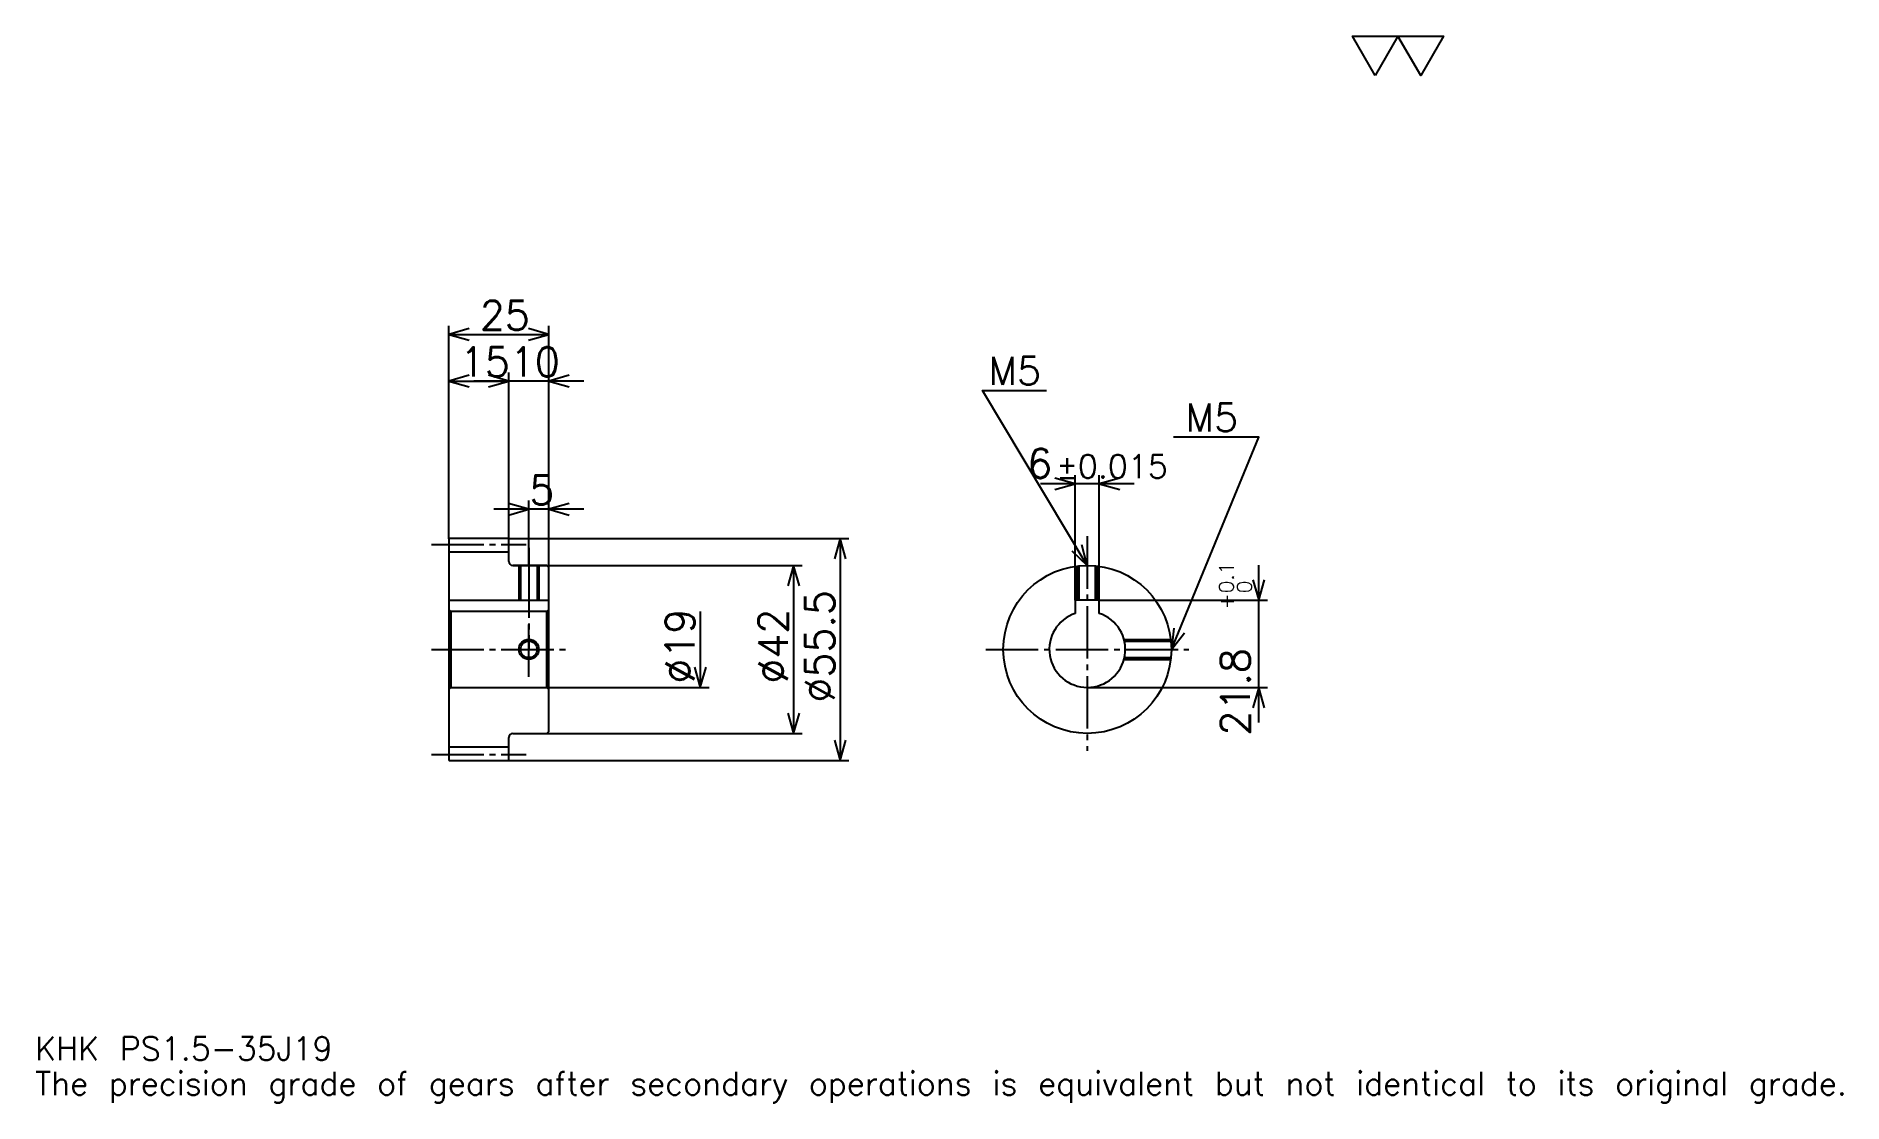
# Model space of a CAD drawing. Extents: x 15 to 466, y 5 to 272.
import ezdxf

# ---------------------------------------------------------------- set-up
doc = ezdxf.new("R2010")
doc.units = 0
doc.linetypes.add('DASHDOT', pattern=[17.478262, 13.108696, -1.456522, 1.456522, -1.456522])
doc.layers.get('0').update_dxf_attribs({"linetype": 'CONTINUOUS'})
doc.layers.add('DASHDOT', color=6, linetype='DASHDOT')
doc.styles.add('KANJI', font='TXT', dxfattribs={"bigfont": 'BIGFONT'})

msp = doc.modelspace()

# ---------------------------------------------------------------- linework, layer by layer
at = {"color": 5}
for p, q in [((117.978264, 146.456512), (117.978264, 199.619568)), ((142.978271, 146.456512), (142.978271, 199.619568)), ((117.978264, 197.434784), (142.978271, 197.434784)), ((117.978264, 185.782608), (132.978271, 185.782608)), ((151.717392, 185.782608), (124.239136, 185.782608)), ((132.978271, 146.456512), (132.978271, 187.967392)), ((289.32608, 160.097824), (265.847809, 160.097824)), ((274.586945, 131.006516), (274.586945, 162.282608)), ((280.586945, 131.006516), (280.586945, 162.282608)), ((151.717392, 153.739136), (129.239136, 153.739136)), ((137.978271, 146.456512), (137.978271, 155.92392)), ((117.978264, 146.356522), (117.978264, 146.456512)), ((132.878265, 146.456512), (142.978271, 146.456512)), ((132.978271, 146.356522), (132.978271, 146.456512)), ((137.978271, 139.706512), (137.978271, 146.456512)), ((137.978271, 139.706512), (137.978271, 146.456512)), ((142.978271, 146.456512), (217.989136, 146.456512)), ((142.978271, 139.206512), (142.978271, 146.456512)), ((215.804352, 146.456512), (215.804352, 90.95652)), ((133.978271, 139.706512), (142.978271, 139.706512)), ((142.978271, 139.706512), (206.33696, 139.706512)), ((204.152176, 139.706512), (204.152176, 97.70652)), ((320.434784, 100.467392), (320.434784, 139.745651)), ((280.586945, 131.006516), (322.619568, 131.006516)), ((180.847824, 128.206512), (180.847824, 109.20652)), ((142.978271, 109.20652), (183.032608, 109.20652)), ((277.586945, 109.20652), (322.619568, 109.20652)), ((133.978271, 97.70652), (142.978271, 97.70652)), ((142.978271, 97.70652), (206.33696, 97.70652)), ((132.878265, 90.95652), (142.978271, 90.95652)), ((142.978271, 90.95652), (217.989136, 90.95652))]:
    msp.add_line(p, q, dxfattribs=at)
at = {"color": 4}
for p, q in [((117.978264, 143.081512), (132.978271, 143.081512)), ((117.978264, 131.006516), (142.978271, 131.006516)), ((118.478264, 128.206512), (118.478264, 109.20652)), ((142.478271, 128.206512), (142.978271, 128.706512)), ((142.478271, 109.20652), (142.978271, 108.70652)), ((117.978264, 94.33152), (132.978271, 94.33152))]:
    msp.add_line(p, q, dxfattribs=at)
at = {"color": 7}
msp.add_lwpolyline([(349.565216, 262.17392), (343.884796, 272.02002), (366.606506, 272.02002), (360.926086, 262.17392), (355.245636, 272.02002), (349.565216, 262.17392)], dxfattribs=at)
at = {"color": 5}
for points in [[(123.076088, 198.891296), (117.978264, 197.434784), (123.076088, 195.978256)], [(137.880432, 195.978256), (142.978271, 197.434784), (137.880432, 198.891296)], [(123.076088, 187.239136), (117.978264, 185.782608), (123.076088, 184.32608)], [(127.88044, 184.32608), (132.978271, 185.782608), (127.88044, 187.239136)], [(127.88044, 184.32608), (132.978271, 185.782608), (127.88044, 187.239136)], [(148.076096, 187.239136), (142.978271, 185.782608), (148.076096, 184.32608)], [(277.586945, 139.706512), (251.369568, 183.402176), (267.391296, 183.402176)], [(298.586945, 118.70652), (320.434784, 171.75), (299.169586, 171.75)], [(269.489136, 158.641296), (274.586945, 160.097824), (269.489136, 161.554352)], [(285.684784, 161.554352), (280.586945, 160.097824), (285.684784, 158.641296)], [(132.880432, 152.282608), (137.978271, 153.739136), (132.880432, 155.195648)], [(148.076096, 155.195648), (142.978271, 153.739136), (148.076096, 152.282608)], [(217.260864, 141.358688), (215.804352, 146.456512), (214.347839, 141.358688)], [(273.715179, 143.328491), (277.586945, 139.706512), (276.213104, 144.82724)], [(205.608704, 134.608688), (204.152176, 139.706512), (202.695648, 134.608688)], [(318.978241, 136.10434), (320.434784, 131.006516), (321.891296, 136.10434)], [(299.181671, 123.974876), (298.586945, 118.70652), (301.875183, 122.865456)], [(179.391312, 114.304344), (180.847824, 109.20652), (182.304352, 114.304344)], [(321.891296, 104.108696), (320.434784, 109.20652), (318.978241, 104.108696)], [(202.695648, 102.804344), (204.152176, 97.70652), (205.608704, 102.804344)], [(214.347839, 96.054344), (215.804352, 90.95652), (217.260864, 96.054344)]]:
    msp.add_lwpolyline(points, dxfattribs=at)
at = {"color": 4}
for points in [[(132.978271, 140.706512), (132.978271, 146.356522), (132.878265, 146.456512), (118.078262, 146.456512), (117.978264, 146.356522), (117.978264, 108.70652)], [(133.978271, 97.70652), (142.478271, 97.70652), (142.978271, 98.20652), (142.978271, 139.206512), (142.478271, 139.706512), (133.978271, 139.706512)], [(135.478271, 139.706512), (135.478271, 131.006516)], [(135.913269, 139.706512), (135.913269, 131.006516)], [(140.043259, 139.706512), (140.043259, 131.006516)], [(140.478271, 139.706512), (140.478271, 131.006516)], [(275.086945, 131.006516), (275.086945, 139.557175)], [(275.521942, 131.006516), (275.521942, 139.604736)], [(279.651947, 131.006516), (279.651947, 139.604736)], [(280.086945, 131.006516), (280.086945, 139.557175)], [(280.586945, 127.720398), (280.586945, 131.006516), (274.586945, 131.006516), (274.586945, 127.720398)], [(117.978264, 108.70652), (118.478264, 109.20652), (142.478271, 109.20652), (142.478271, 128.206512), (118.478264, 128.206512), (117.978264, 128.706512)], [(286.752106, 121.20652), (298.437622, 121.20652)], [(286.859802, 120.771523), (298.485168, 120.771523)], [(286.752106, 116.20652), (298.437622, 116.20652)], [(286.859802, 116.641518), (298.485168, 116.641518)], [(117.978264, 108.70652), (117.978264, 91.056519), (118.078262, 90.95652), (132.878265, 90.95652), (132.978271, 91.056519), (132.978271, 96.70652)]]:
    msp.add_lwpolyline(points, dxfattribs=at)
for centre, radius in [((277.586945, 118.70652), 21), ((137.978271, 118.70652), 2.065)]:
    msp.add_circle(centre, radius, dxfattribs=at)
at = {"color": 7}
msp.add_circle((137.978271, 118.70652), 2.5, dxfattribs=at)
at = {"color": 4}
for centre, radius, start, end in [((133.978271, 140.706512), 1, 180, 270), ((277.586945, 118.70652), 9.5, 108.40848033, 71.59151967), ((133.978271, 96.70652), 1, 90, 180)]:
    msp.add_arc(centre, radius, start, end, dxfattribs=at)
at = {"layer": 'DASHDOT', "color": 7}
for p, q in [((113.608696, 144.956512), (137.347824, 144.956512)), ((277.586945, 146.989136), (277.586945, 93.336952)), ((137.978271, 139.706512), (137.978271, 118.70652)), ((113.608696, 118.70652), (147.347824, 118.70652)), ((252.217407, 118.70652), (302.956512, 118.70652)), ((113.608696, 92.45652), (137.347824, 92.45652))]:
    msp.add_line(p, q, dxfattribs=at)
for points in [[(137.978271, 144.07608), (137.978271, 126.636955)], [(137.978271, 111.836952), (137.978271, 125.576088)], [(131.108704, 118.70652), (144.847824, 118.70652)]]:
    msp.add_lwpolyline(points, dxfattribs=at)

# ---------------------------------------------------------------- texts
at = {"color": 7, "style": 'KANJI'}
for s, height, p in [('25', 7.282609, (125.744568, 198.599991)), ('15', 7.282609, (120.744568, 186.947815)), ('10', 7.282609, (133.244568, 186.947815)), ('M5', 6.991305, (252.82608, 184.858704)), ('M5', 6.991305, (302.082611, 173.206512)), ('6', 7.282609, (262.554199, 161.554352)), ('%%p0.015', 5.826087, (269.763092, 161.554352)), ('5', 7.282609, (138.11142, 154.904343)), ('KHK PS1.5-35J19', 5.826087, (14.565217, 16.02174)), ('The precision grade of gears after secondary operations is equivalent but not identical to its original grade.', 5.826087, (14.565217, 7.282609))]:
    msp.add_text(s, height=height, dxfattribs=at).set_placement(p)
for s, height, p in [('0.1', 3.641304, (314.171722, 132.761475)), ('%%c55.5', 7.282609, (214.347839, 105.415756)), ('+', 3.641304, (314.171722, 128.683212)), ('0', 3.641304, (318.686951, 132.761475)), ('%%c19', 7.282609, (179.391312, 110.149452)), ('%%c42', 7.282609, (202.695648, 110.149452)), ('21.8', 7.282609, (318.25, 97.161194))]:
    msp.add_text(s, height=height, rotation=90, dxfattribs=at).set_placement(p)

doc.saveas('drawing.dxf')
